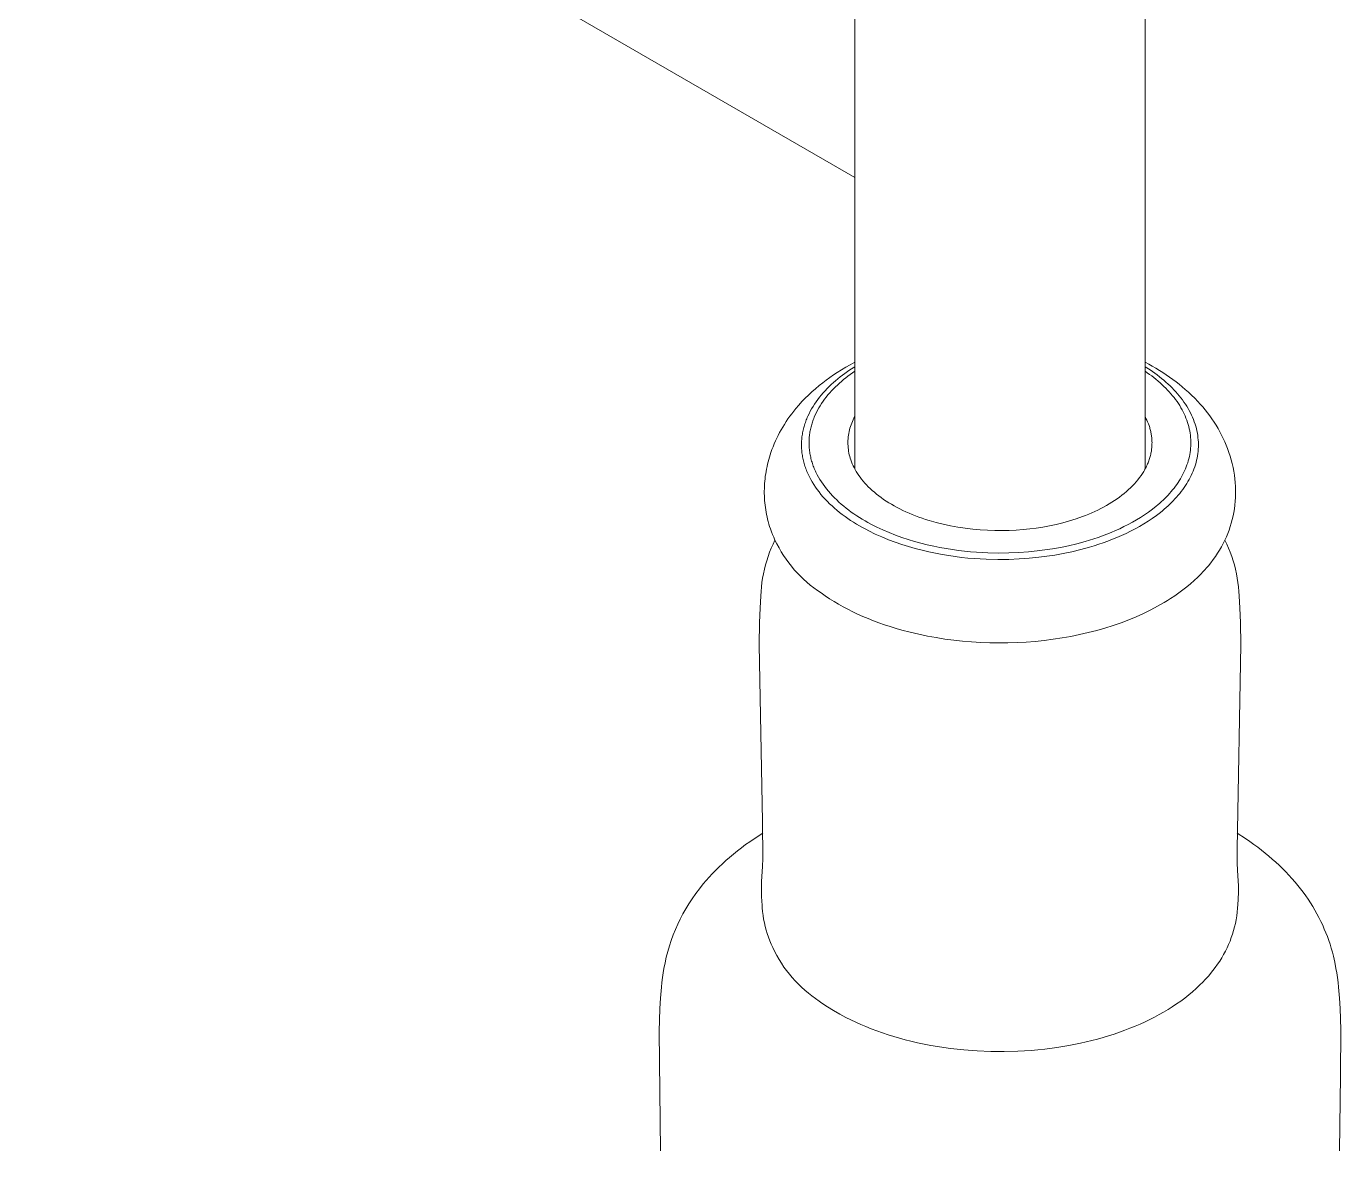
# Model space of a CAD drawing. Header units: inches. Extents: x -12 to 136, y -5 to 104.
# Drawn here: x 127.52 to 136.13, y 48.28 to 55.64 of the extents above; entities that cross this region are included whole.
import ezdxf

# ---------------------------------------------------------------- set-up
doc = ezdxf.new("R2010")
doc.units = ezdxf.units.IN
doc.layers.add('ZANO_R', color=7, linetype='Continuous', lineweight=0)

msp = doc.modelspace()

# ---------------------------------------------------------------- linework, layer by layer
at = {"layer": 'ZANO_R'}
for p, q in [((132.94704, 52.74198), (132.94704, 72.29841)), ((121.70017, 61.14551), (132.94704, 54.65213)), ((134.84862, 60.29995), (134.84862, 52.74198)), ((132.85936, 53.39195), (132.88804, 53.40904)), ((132.88804, 53.40904), (132.91727, 53.42558)), ((132.94704, 53.41209), (132.91421, 53.39098)), ((132.91727, 53.42558), (132.94704, 53.44156)), ((134.84862, 53.44155), (134.87245, 53.42883)), ((134.88105, 53.39125), (134.84862, 53.41209)), ((134.87245, 53.42883), (134.89606, 53.41569)), ((134.89606, 53.41569), (134.91942, 53.40212)), ((134.91942, 53.40212), (134.94253, 53.38812)), ((132.73696, 53.30762), (132.75981, 53.32494)), ((132.75981, 53.32494), (132.78315, 53.34183)), ((132.78315, 53.34183), (132.80698, 53.35829)), ((132.82123, 53.32096), (132.80672, 53.30832)), ((132.80698, 53.35829), (132.83126, 53.3743)), ((132.83605, 53.33333), (132.82123, 53.32096)), ((132.83126, 53.3743), (132.85936, 53.39195)), ((132.85117, 53.34542), (132.83605, 53.33333)), ((132.84589, 53.3045), (132.85954, 53.31649)), ((132.86656, 53.35723), (132.85117, 53.34542)), ((132.85954, 53.31649), (132.87349, 53.32822)), ((132.88221, 53.36876), (132.86656, 53.35723)), ((132.87349, 53.32822), (132.88771, 53.3397)), ((132.89809, 53.38001), (132.88221, 53.36876)), ((132.88771, 53.3397), (132.90219, 53.35092)), ((132.91421, 53.39098), (132.89809, 53.38001)), ((132.90219, 53.35092), (132.91692, 53.36188)), ((132.91692, 53.36188), (132.93187, 53.37258)), ((132.93187, 53.37258), (132.94704, 53.38302)), ((134.86348, 53.37279), (134.84862, 53.38302)), ((134.87808, 53.36235), (134.86348, 53.37279)), ((134.89241, 53.35172), (134.87808, 53.36235)), ((134.89688, 53.38049), (134.88105, 53.39125)), ((134.90645, 53.34088), (134.89241, 53.35172)), ((134.91242, 53.3695), (134.89688, 53.38049)), ((134.92019, 53.32984), (134.90645, 53.34088)), ((134.92767, 53.3583), (134.91242, 53.3695)), ((134.93362, 53.31862), (134.92019, 53.32984)), ((134.94261, 53.34688), (134.92767, 53.3583)), ((134.94674, 53.3072), (134.93362, 53.31862)), ((134.94253, 53.38812), (134.96496, 53.37395)), ((134.95724, 53.33525), (134.94261, 53.34688)), ((134.97153, 53.32341), (134.95724, 53.33525)), ((134.96496, 53.37395), (134.98712, 53.35935)), ((134.98549, 53.31137), (134.97153, 53.32341)), ((134.99909, 53.29913), (134.98549, 53.31137)), ((134.98712, 53.35935), (135.00899, 53.34433)), ((135.00899, 53.34433), (135.03055, 53.32886)), ((135.03055, 53.32886), (135.05143, 53.31323)), ((135.05143, 53.31323), (135.07199, 53.29717)), ((132.62151, 53.20546), (132.64331, 53.22694)), ((132.64331, 53.22694), (132.66578, 53.2479)), ((132.66578, 53.2479), (132.68889, 53.26833)), ((132.68889, 53.26833), (132.71262, 53.28824)), ((132.71262, 53.28824), (132.73696, 53.30762)), ((132.72728, 53.22683), (132.71548, 53.21235)), ((132.73952, 53.24107), (132.72728, 53.22683)), ((132.75219, 53.25504), (132.73952, 53.24107)), ((132.76526, 53.26876), (132.75219, 53.25504)), ((132.75994, 53.21365), (132.77107, 53.22734)), ((132.77872, 53.28221), (132.76526, 53.26876)), ((132.77107, 53.22734), (132.78261, 53.24081)), ((132.79255, 53.2954), (132.77872, 53.28221)), ((132.78261, 53.24081), (132.79455, 53.25403)), ((132.80672, 53.30832), (132.79255, 53.2954)), ((132.79455, 53.25403), (132.80686, 53.26702)), ((132.80686, 53.26702), (132.81953, 53.27976)), ((132.81953, 53.27976), (132.83255, 53.29225)), ((132.83255, 53.29225), (132.84589, 53.3045)), ((134.95952, 53.29561), (134.94674, 53.3072)), ((134.97195, 53.28383), (134.95952, 53.29561)), ((134.98404, 53.27188), (134.97195, 53.28383)), ((134.99576, 53.25975), (134.98404, 53.27188)), ((135.00711, 53.24747), (134.99576, 53.25975)), ((135.01232, 53.28669), (134.99909, 53.29913)), ((135.01808, 53.23502), (135.00711, 53.24747)), ((135.02517, 53.27406), (135.01232, 53.28669)), ((135.02865, 53.22243), (135.01808, 53.23502)), ((135.03763, 53.26125), (135.02517, 53.27406)), ((135.04969, 53.24827), (135.03763, 53.26125)), ((135.06134, 53.23511), (135.04969, 53.24827)), ((135.07257, 53.22178), (135.06134, 53.23511)), ((135.07199, 53.29717), (135.0922, 53.28068)), ((135.0922, 53.28068), (135.11205, 53.26376)), ((135.11205, 53.26376), (135.13311, 53.24496)), ((135.13311, 53.24496), (135.15369, 53.22565)), ((135.15369, 53.22565), (135.17379, 53.20584)), ((132.54688, 53.12141), (132.56026, 53.13788)), ((132.56026, 53.13788), (132.57996, 53.16093)), ((132.57996, 53.16093), (132.60038, 53.18346)), ((132.60038, 53.18346), (132.62151, 53.20546)), ((132.67307, 53.15205), (132.66375, 53.13641)), ((132.68291, 53.16747), (132.67307, 53.15205)), ((132.69328, 53.18266), (132.68291, 53.16747)), ((132.70414, 53.19763), (132.69328, 53.18266)), ((132.70275, 53.12695), (132.71106, 53.14191)), ((132.71548, 53.21235), (132.70414, 53.19763)), ((132.71106, 53.14191), (132.71988, 53.15667)), ((132.71988, 53.15667), (132.7292, 53.17123)), ((132.7292, 53.17123), (132.73899, 53.18559)), ((132.73899, 53.18559), (132.74925, 53.19973)), ((132.74925, 53.19973), (132.75994, 53.21365)), ((135.03882, 53.20968), (135.02865, 53.22243)), ((135.04859, 53.1968), (135.03882, 53.20968)), ((135.05793, 53.18378), (135.04859, 53.1968)), ((135.06685, 53.17064), (135.05793, 53.18378)), ((135.07534, 53.15738), (135.06685, 53.17064)), ((135.08336, 53.2083), (135.07257, 53.22178)), ((135.08338, 53.144), (135.07534, 53.15738)), ((135.09372, 53.19467), (135.08336, 53.2083)), ((135.09098, 53.13052), (135.08338, 53.144)), ((135.10362, 53.18089), (135.09372, 53.19467)), ((135.11307, 53.16698), (135.10362, 53.18089)), ((135.12205, 53.15293), (135.11307, 53.16698)), ((135.13055, 53.13877), (135.12205, 53.15293)), ((135.13857, 53.12449), (135.13055, 53.13877)), ((135.17379, 53.20584), (135.19336, 53.18551)), ((135.19336, 53.18551), (135.21008, 53.16726)), ((135.21008, 53.16726), (135.22636, 53.14863)), ((135.22636, 53.14863), (135.2422, 53.1296)), ((132.48549, 53.03486), (132.49699, 53.05271)), ((132.49699, 53.05271), (132.50889, 53.07029)), ((132.50889, 53.07029), (132.52118, 53.0876)), ((132.52118, 53.0876), (132.53385, 53.10464)), ((132.53385, 53.10464), (132.54688, 53.12141)), ((132.62573, 53.05532), (132.62276, 53.04698)), ((132.62886, 53.06363), (132.62573, 53.05532)), ((132.63214, 53.0719), (132.62886, 53.06363)), ((132.63558, 53.08012), (132.63214, 53.0719)), ((132.63917, 53.08831), (132.63558, 53.08012)), ((132.64678, 53.10453), (132.63917, 53.08831)), ((132.65498, 53.12057), (132.64678, 53.10453)), ((132.66375, 53.13641), (132.65498, 53.12057)), ((132.66933, 53.04959), (132.67204, 53.0575)), ((132.67204, 53.0575), (132.67489, 53.06537)), ((132.67489, 53.06537), (132.67788, 53.07321)), ((132.67788, 53.07321), (132.68102, 53.08101)), ((132.68102, 53.08101), (132.68771, 53.0965)), ((132.68771, 53.0965), (132.69496, 53.11181)), ((132.69496, 53.11181), (132.70275, 53.12695)), ((132.92654, 53.04325), (132.93112, 53.0541)), ((132.93112, 53.0541), (132.93606, 53.06478)), ((132.93606, 53.06478), (132.94137, 53.07529)), ((132.94137, 53.07529), (132.94704, 53.08561)), ((134.84862, 53.08561), (134.85464, 53.07411)), ((134.85464, 53.07411), (134.86029, 53.06241)), ((134.86029, 53.06241), (134.86554, 53.05053)), ((134.86554, 53.05053), (134.8704, 53.03849)), ((135.09813, 53.11694), (135.09098, 53.13052)), ((135.10482, 53.10327), (135.09813, 53.11694)), ((135.11104, 53.08951), (135.10482, 53.10327)), ((135.1168, 53.07569), (135.11104, 53.08951)), ((135.12209, 53.06179), (135.1168, 53.07569)), ((135.1269, 53.04784), (135.12209, 53.06179)), ((135.1461, 53.1101), (135.13857, 53.12449)), ((135.15314, 53.09562), (135.1461, 53.1101)), ((135.15968, 53.08105), (135.15314, 53.09562)), ((135.16571, 53.0664), (135.15968, 53.08105)), ((135.17124, 53.05168), (135.16571, 53.0664)), ((135.17625, 53.0369), (135.17124, 53.05168)), ((135.2422, 53.1296), (135.25755, 53.1102)), ((135.25755, 53.1102), (135.27242, 53.09042)), ((135.27242, 53.09042), (135.28678, 53.07026)), ((135.28678, 53.07026), (135.30062, 53.04975)), ((132.44457, 52.96268), (132.45395, 52.98065)), ((132.45395, 52.98065), (132.46373, 52.99841)), ((132.46373, 52.99841), (132.4744, 53.01676)), ((132.4744, 53.01676), (132.48549, 53.03486)), ((132.60332, 52.97032), (132.602, 52.96166)), ((132.60482, 52.97895), (132.60332, 52.97032)), ((132.60648, 52.98756), (132.60482, 52.97895)), ((132.60831, 52.99614), (132.60648, 52.98756)), ((132.61031, 53.0047), (132.60831, 52.99614)), ((132.61248, 53.01322), (132.61031, 53.0047)), ((132.6148, 53.02171), (132.61248, 53.01322)), ((132.6173, 53.03017), (132.6148, 53.02171)), ((132.61995, 53.03859), (132.6173, 53.03017)), ((132.62276, 53.04698), (132.61995, 53.03859)), ((132.64965, 52.9606), (132.65066, 52.96881)), ((132.65066, 52.96881), (132.65182, 52.977)), ((132.65182, 52.977), (132.65315, 52.98517)), ((132.65315, 52.98517), (132.65463, 52.99332)), ((132.65463, 52.99332), (132.65627, 53.00144)), ((132.65627, 53.00144), (132.65806, 53.00954)), ((132.65806, 53.00954), (132.66001, 53.01761)), ((132.66001, 53.01761), (132.66212, 53.02565)), ((132.66212, 53.02565), (132.66437, 53.03366)), ((132.66437, 53.03366), (132.66678, 53.04164)), ((132.66678, 53.04164), (132.66933, 53.04959)), ((132.90518, 52.96384), (132.90706, 52.97546)), ((132.90706, 52.97546), (132.90933, 52.98702)), ((132.90933, 52.98702), (132.912, 52.99848)), ((132.912, 52.99848), (132.91506, 53.00986)), ((132.91506, 53.00986), (132.91851, 53.02111)), ((132.91851, 53.02111), (132.92233, 53.03225)), ((132.92233, 53.03225), (132.92654, 53.04325)), ((134.8704, 53.03849), (134.87487, 53.02629)), ((134.87487, 53.02629), (134.87697, 53.02004)), ((134.87697, 53.02004), (134.87895, 53.01374)), ((134.87895, 53.01374), (134.88082, 53.00741)), ((134.88082, 53.00741), (134.88258, 53.00103)), ((134.88258, 53.00103), (134.88422, 52.99462)), ((134.88422, 52.99462), (134.88574, 52.98816)), ((134.88574, 52.98816), (134.88715, 52.98167)), ((134.88715, 52.98167), (134.88842, 52.97515)), ((134.88842, 52.97515), (134.88958, 52.96859)), ((134.88958, 52.96859), (134.8906, 52.96199)), ((135.13123, 53.03384), (135.1269, 53.04784)), ((135.13509, 53.01979), (135.13123, 53.03384)), ((135.13846, 53.00571), (135.13509, 53.01979)), ((135.14135, 52.9916), (135.13846, 53.00571)), ((135.14376, 52.97748), (135.14135, 52.9916)), ((135.14569, 52.96334), (135.14376, 52.97748)), ((135.18075, 53.02207), (135.17625, 53.0369)), ((135.18473, 53.00719), (135.18075, 53.02207)), ((135.18819, 52.99228), (135.18473, 53.00719)), ((135.19113, 52.97734), (135.18819, 52.99228)), ((135.19355, 52.96238), (135.19113, 52.97734)), ((135.30062, 53.04975), (135.3139, 53.02888)), ((135.3139, 53.02888), (135.32657, 53.00775)), ((135.32657, 53.00775), (135.33866, 52.98628)), ((135.33866, 52.98628), (135.35016, 52.9645)), ((135.35016, 52.9645), (135.36105, 52.9424)), ((132.40397, 52.86956), (132.41109, 52.88828)), ((132.41109, 52.88828), (132.41885, 52.90729)), ((132.41885, 52.90729), (132.42706, 52.92611)), ((132.42706, 52.92611), (132.4356, 52.94449)), ((132.4356, 52.94449), (132.44457, 52.96268)), ((132.59771, 52.90929), (132.59762, 52.90051)), ((132.59762, 52.90051), (132.5977, 52.89172)), ((132.5977, 52.89172), (132.59795, 52.88293)), ((132.59799, 52.91806), (132.59771, 52.90929)), ((132.59795, 52.88293), (132.59839, 52.87412)), ((132.59844, 52.92682), (132.59799, 52.91806)), ((132.59907, 52.93555), (132.59844, 52.92682)), ((132.59987, 52.94428), (132.59907, 52.93555)), ((132.60085, 52.95298), (132.59987, 52.94428)), ((132.602, 52.96166), (132.60085, 52.95298)), ((132.64703, 52.91099), (132.64706, 52.91929)), ((132.64717, 52.90269), (132.64703, 52.91099)), ((132.64706, 52.91929), (132.64725, 52.92758)), ((132.64747, 52.89437), (132.64717, 52.90269)), ((132.64725, 52.92758), (132.64761, 52.93586)), ((132.64794, 52.88605), (132.64747, 52.89437)), ((132.64761, 52.93586), (132.64812, 52.94412)), ((132.64858, 52.87773), (132.64794, 52.88605)), ((132.64812, 52.94412), (132.64881, 52.95237)), ((132.64881, 52.95237), (132.64965, 52.9606)), ((132.90165, 52.91691), (132.90193, 52.92868)), ((132.90177, 52.90513), (132.90165, 52.91691)), ((132.9023, 52.89337), (132.90177, 52.90513)), ((132.90193, 52.92868), (132.90261, 52.94043)), ((132.90322, 52.88163), (132.9023, 52.89337)), ((132.90261, 52.94043), (132.9037, 52.95216)), ((132.90455, 52.86993), (132.90322, 52.88163)), ((132.9037, 52.95216), (132.90518, 52.96384)), ((134.8906, 52.96199), (134.8915, 52.95536)), ((134.8915, 52.95536), (134.89227, 52.9487)), ((134.89245, 52.88061), (134.89168, 52.87368)), ((134.89227, 52.9487), (134.89291, 52.94201)), ((134.89307, 52.88752), (134.89245, 52.88061)), ((134.89291, 52.94201), (134.89341, 52.93529)), ((134.89354, 52.89441), (134.89307, 52.88752)), ((134.89341, 52.93529), (134.89378, 52.92854)), ((134.89387, 52.90129), (134.89354, 52.89441)), ((134.89378, 52.92854), (134.89401, 52.92177)), ((134.89406, 52.90814), (134.89387, 52.90129)), ((134.89401, 52.92177), (134.8941, 52.91496)), ((134.8941, 52.91496), (134.89406, 52.90814)), ((135.14713, 52.94921), (135.14569, 52.96334)), ((135.14576, 52.86482), (135.14717, 52.8788)), ((135.14809, 52.93508), (135.14713, 52.94921)), ((135.14717, 52.8788), (135.14811, 52.89282)), ((135.14857, 52.92097), (135.14809, 52.93508)), ((135.14811, 52.89282), (135.14858, 52.90688)), ((135.14858, 52.90688), (135.14857, 52.92097)), ((135.19545, 52.94741), (135.19355, 52.96238)), ((135.19683, 52.93245), (135.19545, 52.94741)), ((135.19769, 52.9175), (135.19683, 52.93245)), ((135.19718, 52.87278), (135.19786, 52.88766)), ((135.19803, 52.90256), (135.19769, 52.9175)), ((135.19786, 52.88766), (135.19803, 52.90256)), ((135.36105, 52.9424), (135.371, 52.92073)), ((135.371, 52.92073), (135.38034, 52.89879)), ((135.38034, 52.89879), (135.38907, 52.8766)), ((132.37893, 52.78907), (132.38307, 52.8046)), ((132.38307, 52.8046), (132.38751, 52.82005)), ((132.38751, 52.82005), (132.39225, 52.83542)), ((132.39225, 52.83542), (132.39729, 52.85069)), ((132.39729, 52.85069), (132.40397, 52.86956)), ((132.59839, 52.87412), (132.59901, 52.86531)), ((132.59901, 52.86531), (132.59981, 52.8565)), ((132.59981, 52.8565), (132.60078, 52.84768)), ((132.60078, 52.84768), (132.60194, 52.83887)), ((132.60194, 52.83887), (132.60328, 52.83006)), ((132.60328, 52.83006), (132.6048, 52.82125)), ((132.6048, 52.82125), (132.6065, 52.81245)), ((132.6065, 52.81245), (132.60838, 52.80366)), ((132.60838, 52.80366), (132.61044, 52.79488)), ((132.61044, 52.79488), (132.61268, 52.78611)), ((132.64939, 52.8694), (132.64858, 52.87773)), ((132.65036, 52.86107), (132.64939, 52.8694)), ((132.6515, 52.85275), (132.65036, 52.86107)), ((132.65281, 52.84442), (132.6515, 52.85275)), ((132.65428, 52.8361), (132.65281, 52.84442)), ((132.65592, 52.82779), (132.65428, 52.8361)), ((132.65773, 52.81949), (132.65592, 52.82779)), ((132.65971, 52.81119), (132.65773, 52.81949)), ((132.66186, 52.80291), (132.65971, 52.81119)), ((132.66417, 52.79463), (132.66186, 52.80291)), ((132.66664, 52.78638), (132.66417, 52.79463)), ((132.90627, 52.85829), (132.90455, 52.86993)), ((132.9084, 52.8467), (132.90627, 52.85829)), ((132.91091, 52.8352), (132.9084, 52.8467)), ((132.91382, 52.82379), (132.91091, 52.8352)), ((132.91711, 52.81249), (132.91382, 52.82379)), ((132.92079, 52.8013), (132.91711, 52.81249)), ((132.92301, 52.79506), (132.92079, 52.8013)), ((132.92535, 52.78881), (132.92301, 52.79506)), ((134.87325, 52.7967), (134.87064, 52.78968)), ((134.8757, 52.80373), (134.87325, 52.7967)), ((134.87799, 52.81075), (134.8757, 52.80373)), ((134.88013, 52.81777), (134.87799, 52.81075)), ((134.88211, 52.82479), (134.88013, 52.81777)), ((134.88393, 52.83181), (134.88211, 52.82479)), ((134.88561, 52.83881), (134.88393, 52.83181)), ((134.88712, 52.84581), (134.88561, 52.83881)), ((134.88849, 52.8528), (134.88712, 52.84581)), ((134.8897, 52.85977), (134.88849, 52.8528)), ((134.89077, 52.86673), (134.8897, 52.85977)), ((134.89168, 52.87368), (134.89077, 52.86673)), ((135.12775, 52.78238), (135.13186, 52.79592)), ((135.13186, 52.79592), (135.13553, 52.80955)), ((135.13553, 52.80955), (135.13877, 52.82326)), ((135.13877, 52.82326), (135.14155, 52.83705)), ((135.14155, 52.83705), (135.14388, 52.85091)), ((135.14388, 52.85091), (135.14576, 52.86482)), ((135.18263, 52.7848), (135.18627, 52.79928)), ((135.18627, 52.79928), (135.18944, 52.81384)), ((135.18944, 52.81384), (135.19212, 52.82848)), ((135.19212, 52.82848), (135.19431, 52.84319)), ((135.19431, 52.84319), (135.196, 52.85796)), ((135.196, 52.85796), (135.19718, 52.87278)), ((135.38907, 52.8766), (135.39837, 52.85069)), ((135.39837, 52.85069), (135.40621, 52.82646)), ((135.40621, 52.82646), (135.4133, 52.80201)), ((135.4133, 52.80201), (135.41964, 52.77735)), ((132.36059, 52.69436), (132.36286, 52.71031)), ((132.36286, 52.71031), (132.36545, 52.7262)), ((132.36545, 52.7262), (132.36835, 52.74202)), ((132.36835, 52.74202), (132.37156, 52.75777)), ((132.37156, 52.75777), (132.37509, 52.77345)), ((132.37509, 52.77345), (132.37893, 52.78907)), ((132.61268, 52.78611), (132.6151, 52.77735)), ((132.6151, 52.77735), (132.6177, 52.76861)), ((132.6177, 52.76861), (132.62048, 52.75988)), ((132.62048, 52.75988), (132.62344, 52.75118)), ((132.62344, 52.75118), (132.62658, 52.74249)), ((132.62658, 52.74249), (132.62989, 52.73383)), ((132.62989, 52.73383), (132.63338, 52.7252)), ((132.63338, 52.7252), (132.63704, 52.71659)), ((132.63704, 52.71659), (132.64088, 52.708)), ((132.64088, 52.708), (132.6449, 52.69945)), ((132.66929, 52.77814), (132.66664, 52.78638)), ((132.6721, 52.76991), (132.66929, 52.77814)), ((132.67507, 52.76171), (132.6721, 52.76991)), ((132.67821, 52.75353), (132.67507, 52.76171)), ((132.68152, 52.74537), (132.67821, 52.75353)), ((132.68498, 52.73723), (132.68152, 52.74537)), ((132.68861, 52.72913), (132.68498, 52.73723)), ((132.6924, 52.72104), (132.68861, 52.72913)), ((132.70046, 52.70497), (132.6924, 52.72104)), ((132.92783, 52.78254), (132.92535, 52.78881)), ((132.93045, 52.77626), (132.92783, 52.78254)), ((132.93608, 52.76368), (132.93045, 52.77626)), ((132.94225, 52.75107), (132.93608, 52.76368)), ((132.94898, 52.73844), (132.94225, 52.75107)), ((132.95627, 52.7258), (132.94898, 52.73844)), ((132.96412, 52.71316), (132.95627, 52.7258)), ((132.97256, 52.70053), (132.96412, 52.71316)), ((134.82691, 52.70612), (134.82223, 52.69927)), ((134.83143, 52.71299), (134.82691, 52.70612)), ((134.83579, 52.71989), (134.83143, 52.71299)), ((134.83999, 52.7268), (134.83579, 52.71989)), ((134.84404, 52.73374), (134.83999, 52.7268)), ((134.84792, 52.74069), (134.84404, 52.73374)), ((134.85164, 52.74766), (134.84792, 52.74069)), ((134.85521, 52.75464), (134.85164, 52.74766)), ((134.85861, 52.76163), (134.85521, 52.75464)), ((134.86186, 52.76863), (134.85861, 52.76163)), ((134.86494, 52.77564), (134.86186, 52.76863)), ((134.86787, 52.78266), (134.86494, 52.77564)), ((134.87064, 52.78968), (134.86787, 52.78266)), ((135.09437, 52.7034), (135.10093, 52.71626)), ((135.10093, 52.71626), (135.10711, 52.72926)), ((135.10711, 52.72926), (135.11288, 52.74237)), ((135.11288, 52.74237), (135.11825, 52.7556)), ((135.11825, 52.7556), (135.12321, 52.76894)), ((135.12321, 52.76894), (135.12775, 52.78238)), ((135.1511, 52.70016), (135.15746, 52.71397)), ((135.15746, 52.71397), (135.16339, 52.7279)), ((135.16339, 52.7279), (135.16888, 52.74196)), ((135.16888, 52.74196), (135.17392, 52.75614)), ((135.17392, 52.75614), (135.17851, 52.77042)), ((135.17851, 52.77042), (135.18263, 52.7848)), ((135.41964, 52.77735), (135.4252, 52.75251)), ((135.4252, 52.75251), (135.42994, 52.72776)), ((135.42994, 52.72776), (135.4339, 52.70287)), ((132.35415, 52.61412), (132.35478, 52.63021)), ((132.35478, 52.63021), (132.35574, 52.64629)), ((132.35574, 52.64629), (132.35703, 52.66234)), ((132.35703, 52.66234), (132.35865, 52.67837)), ((132.35865, 52.67837), (132.36059, 52.69436)), ((132.6449, 52.69945), (132.64908, 52.69093)), ((132.64908, 52.69093), (132.65344, 52.68244)), ((132.65344, 52.68244), (132.65797, 52.67399)), ((132.65797, 52.67399), (132.66754, 52.6572)), ((132.66754, 52.6572), (132.67776, 52.64056)), ((132.67776, 52.64056), (132.68865, 52.6241)), ((132.68865, 52.6241), (132.70017, 52.60783)), ((132.70915, 52.68903), (132.70046, 52.70497)), ((132.71846, 52.67323), (132.70915, 52.68903)), ((132.72839, 52.65758), (132.71846, 52.67323)), ((132.73892, 52.6421), (132.72839, 52.65758)), ((132.75004, 52.6268), (132.73892, 52.6421)), ((132.76173, 52.61169), (132.75004, 52.6268)), ((132.98157, 52.68794), (132.97256, 52.70053)), ((132.99116, 52.67538), (132.98157, 52.68794)), ((133.00135, 52.66287), (132.99116, 52.67538)), ((133.01212, 52.65043), (133.00135, 52.66287)), ((133.02348, 52.63806), (133.01212, 52.65043)), ((133.03543, 52.62579), (133.02348, 52.63806)), ((133.04798, 52.61361), (133.03543, 52.62579)), ((134.76687, 52.63253), (134.75399, 52.61965)), ((134.77917, 52.64558), (134.76687, 52.63253)), ((134.79086, 52.6588), (134.77917, 52.64558)), ((134.80194, 52.67216), (134.79086, 52.6588)), ((134.8124, 52.68566), (134.80194, 52.67216)), ((134.82223, 52.69927), (134.8124, 52.68566)), ((135.03834, 52.61729), (135.04736, 52.62913)), ((135.04736, 52.62913), (135.05606, 52.64114)), ((135.05606, 52.64114), (135.06442, 52.6533)), ((135.06442, 52.6533), (135.07245, 52.66561)), ((135.07245, 52.66561), (135.08012, 52.67806)), ((135.08012, 52.67806), (135.08743, 52.69066)), ((135.08743, 52.69066), (135.09437, 52.7034)), ((135.09528, 52.60756), (135.10439, 52.62031)), ((135.10439, 52.62031), (135.11314, 52.63323)), ((135.11314, 52.63323), (135.12152, 52.64632)), ((135.12152, 52.64632), (135.12951, 52.65956)), ((135.12951, 52.65956), (135.13711, 52.67295)), ((135.13711, 52.67295), (135.14431, 52.68648)), ((135.14431, 52.68648), (135.1511, 52.70016)), ((135.4339, 52.70287), (135.43707, 52.67787)), ((135.43707, 52.67787), (135.43944, 52.65278)), ((135.43944, 52.65278), (135.44097, 52.6284)), ((135.44097, 52.6284), (135.44173, 52.60397)), ((132.35385, 52.59801), (132.35415, 52.61412)), ((132.35389, 52.58245), (132.35385, 52.59801)), ((132.35425, 52.56689), (132.35389, 52.58245)), ((132.35492, 52.55134), (132.35425, 52.56689)), ((132.35591, 52.53581), (132.35492, 52.55134)), ((132.35721, 52.5203), (132.35591, 52.53581)), ((132.70017, 52.60783), (132.71232, 52.59176)), ((132.71232, 52.59176), (132.72509, 52.57589)), ((132.72509, 52.57589), (132.73845, 52.56025)), ((132.73845, 52.56025), (132.75239, 52.54484)), ((132.75239, 52.54484), (132.76689, 52.52967)), ((132.77399, 52.59677), (132.76173, 52.61169)), ((132.7868, 52.58206), (132.77399, 52.59677)), ((132.80014, 52.56758), (132.7868, 52.58206)), ((132.814, 52.55332), (132.80014, 52.56758)), ((132.82836, 52.53929), (132.814, 52.55332)), ((132.8432, 52.52552), (132.82836, 52.53929)), ((133.06111, 52.60156), (133.04798, 52.61361)), ((133.07483, 52.58963), (133.06111, 52.60156)), ((133.08912, 52.57785), (133.07483, 52.58963)), ((133.10399, 52.56623), (133.08912, 52.57785)), ((133.11943, 52.55478), (133.10399, 52.56623)), ((133.13543, 52.54352), (133.11943, 52.55478)), ((133.15198, 52.53245), (133.13543, 52.54352)), ((134.64827, 52.53546), (134.63114, 52.52443)), ((134.66492, 52.54676), (134.64827, 52.53546)), ((134.68109, 52.55833), (134.66492, 52.54676)), ((134.69675, 52.57014), (134.68109, 52.55833)), ((134.71188, 52.58219), (134.69675, 52.57014)), ((134.72648, 52.59447), (134.71188, 52.58219)), ((134.74052, 52.60696), (134.72648, 52.59447)), ((134.75399, 52.61965), (134.74052, 52.60696)), ((134.95584, 52.52859), (134.96706, 52.53907)), ((134.96706, 52.53907), (134.97804, 52.54972)), ((134.97804, 52.54972), (134.98878, 52.56055)), ((134.98878, 52.56055), (134.99925, 52.57155)), ((134.99925, 52.57155), (135.00945, 52.58273)), ((135.00945, 52.58273), (135.01938, 52.59408)), ((135.01938, 52.59408), (135.02901, 52.6056)), ((135.02235, 52.52322), (135.03367, 52.53471)), ((135.02901, 52.6056), (135.03834, 52.61729)), ((135.03367, 52.53471), (135.04471, 52.54639)), ((135.04471, 52.54639), (135.05546, 52.55827)), ((135.05546, 52.55827), (135.0659, 52.57032)), ((135.0659, 52.57032), (135.07603, 52.58256)), ((135.07603, 52.58256), (135.08582, 52.59497)), ((135.08582, 52.59497), (135.09528, 52.60756)), ((135.44093, 52.55512), (135.43936, 52.53074)), ((135.44172, 52.57954), (135.44093, 52.55512)), ((135.44173, 52.60397), (135.44172, 52.57954)), ((132.35885, 52.50482), (132.35721, 52.5203)), ((132.3608, 52.48938), (132.35885, 52.50482)), ((132.36307, 52.47398), (132.3608, 52.48938)), ((132.36563, 52.45886), (132.36307, 52.47398)), ((132.36851, 52.44379), (132.36563, 52.45886)), ((132.76689, 52.52967), (132.78194, 52.51476)), ((132.78194, 52.51476), (132.79752, 52.5001)), ((132.79752, 52.5001), (132.8136, 52.48572)), ((132.8136, 52.48572), (132.83017, 52.47161)), ((132.83017, 52.47161), (132.84722, 52.45779)), ((132.85851, 52.51199), (132.8432, 52.52552)), ((132.84722, 52.45779), (132.86471, 52.44427)), ((132.87427, 52.49872), (132.85851, 52.51199)), ((132.89046, 52.48572), (132.87427, 52.49872)), ((132.90707, 52.473), (132.89046, 52.48572)), ((132.92406, 52.46055), (132.90707, 52.473)), ((132.94143, 52.44838), (132.92406, 52.46055)), ((132.95916, 52.43651), (132.94143, 52.44838)), ((133.16906, 52.52159), (133.15198, 52.53245)), ((133.18667, 52.51096), (133.16906, 52.52159)), ((133.2048, 52.50056), (133.18667, 52.51096)), ((133.22342, 52.49042), (133.2048, 52.50056)), ((133.24253, 52.48053), (133.22342, 52.49042)), ((133.26211, 52.47091), (133.24253, 52.48053)), ((133.28214, 52.46158), (133.26211, 52.47091)), ((133.3026, 52.45254), (133.28214, 52.46158)), ((133.32347, 52.4438), (133.3026, 52.45254)), ((134.49982, 52.45547), (134.47969, 52.44689)), ((134.51966, 52.46439), (134.49982, 52.45547)), ((134.53917, 52.47362), (134.51966, 52.46439)), ((134.55834, 52.48318), (134.53917, 52.47362)), ((134.57714, 52.49304), (134.55834, 52.48318)), ((134.59556, 52.50321), (134.57714, 52.49304)), ((134.61357, 52.51367), (134.59556, 52.50321)), ((134.63114, 52.52443), (134.61357, 52.51367)), ((134.84576, 52.44265), (134.87145, 52.46044)), ((134.87145, 52.46044), (134.8965, 52.47899)), ((134.8965, 52.47899), (134.92084, 52.49827)), ((134.92084, 52.49827), (134.93271, 52.5082)), ((134.92298, 52.43831), (134.94913, 52.45834)), ((134.93271, 52.5082), (134.94438, 52.5183)), ((134.94438, 52.5183), (134.95584, 52.52859)), ((134.94913, 52.45834), (134.96191, 52.46866)), ((134.96191, 52.46866), (134.97447, 52.47918)), ((134.97447, 52.47918), (134.9868, 52.48989)), ((134.9868, 52.48989), (134.9989, 52.5008)), ((134.9989, 52.5008), (135.01076, 52.51191)), ((135.01076, 52.51191), (135.02235, 52.52322)), ((135.42989, 52.45809), (135.42522, 52.43453)), ((135.43384, 52.4822), (135.42989, 52.45809)), ((135.437, 52.50642), (135.43384, 52.4822)), ((135.43936, 52.53074), (135.437, 52.50642)), ((132.3717, 52.42879), (132.36851, 52.44379)), ((132.3752, 52.41386), (132.3717, 52.42879)), ((132.37935, 52.39777), (132.3752, 52.41386)), ((132.38387, 52.38177), (132.37935, 52.39777)), ((132.38876, 52.36589), (132.38387, 52.38177)), ((132.394, 52.35012), (132.38876, 52.36589)), ((132.86471, 52.44427), (132.88262, 52.43104)), ((132.88262, 52.43104), (132.90095, 52.41811)), ((132.90095, 52.41811), (132.91966, 52.4055)), ((132.91966, 52.4055), (132.93873, 52.3932)), ((132.93873, 52.3932), (132.95815, 52.38122)), ((132.95815, 52.38122), (132.97789, 52.36956)), ((132.97722, 52.42492), (132.95916, 52.43651)), ((132.9956, 52.41363), (132.97722, 52.42492)), ((132.97789, 52.36956), (132.99793, 52.35822)), ((133.01427, 52.40264), (132.9956, 52.41363)), ((133.03322, 52.39195), (133.01427, 52.40264)), ((133.05243, 52.38156), (133.03322, 52.39195)), ((133.09155, 52.3617), (133.05243, 52.38156)), ((133.13148, 52.34306), (133.09155, 52.3617)), ((133.34473, 52.43537), (133.32347, 52.4438)), ((133.36637, 52.42727), (133.34473, 52.43537)), ((133.38835, 52.41949), (133.36637, 52.42727)), ((133.41066, 52.41205), (133.38835, 52.41949)), ((133.43327, 52.40495), (133.41066, 52.41205)), ((133.47931, 52.39181), (133.43327, 52.40495)), ((133.52627, 52.38009), (133.47931, 52.39181)), ((133.57395, 52.36984), (133.52627, 52.38009)), ((133.62216, 52.36105), (133.57395, 52.36984)), ((134.17968, 52.36209), (134.13604, 52.35528)), ((134.22345, 52.37018), (134.17968, 52.36209)), ((134.26721, 52.37959), (134.22345, 52.37018)), ((134.31078, 52.39033), (134.26721, 52.37959)), ((134.35399, 52.40243), (134.31078, 52.39033)), ((134.39668, 52.41589), (134.35399, 52.40243)), ((134.43864, 52.43072), (134.39668, 52.41589)), ((134.45929, 52.43863), (134.43864, 52.43072)), ((134.47969, 52.44689), (134.45929, 52.43863)), ((134.68242, 52.35138), (134.71041, 52.36479)), ((134.71041, 52.36479), (134.73817, 52.3789)), ((134.73817, 52.3789), (134.76566, 52.39373)), ((134.76566, 52.39373), (134.7928, 52.4093)), ((134.78302, 52.3502), (134.81197, 52.36623)), ((134.7928, 52.4093), (134.81952, 52.4256)), ((134.81197, 52.36623), (134.84052, 52.38304)), ((134.81952, 52.4256), (134.84576, 52.44265)), ((134.84052, 52.38304), (134.86859, 52.40066)), ((134.86859, 52.40066), (134.89611, 52.41908)), ((134.89611, 52.41908), (134.92298, 52.43831)), ((135.40659, 52.36494), (135.39892, 52.34235)), ((135.41357, 52.38793), (135.40659, 52.36494)), ((135.41978, 52.41113), (135.41357, 52.38793)), ((135.42522, 52.43453), (135.41978, 52.41113)), ((132.40069, 52.33158), (132.394, 52.35012)), ((132.40788, 52.31322), (132.40069, 52.33158)), ((132.41556, 52.29506), (132.40788, 52.31322)), ((132.41106, 52.25076), (132.42373, 52.27712)), ((132.42373, 52.27712), (132.41556, 52.29506)), ((132.42373, 52.27712), (132.43656, 52.25101)), ((132.99793, 52.35822), (133.01825, 52.34721)), ((133.01825, 52.34721), (133.03883, 52.33653)), ((133.03883, 52.33653), (133.08068, 52.31615)), ((133.08068, 52.31615), (133.12332, 52.29709)), ((133.12332, 52.29709), (133.16659, 52.27934)), ((133.17206, 52.32564), (133.13148, 52.34306)), ((133.16659, 52.27934), (133.21034, 52.26289)), ((133.21317, 52.30943), (133.17206, 52.32564)), ((133.25466, 52.29443), (133.21317, 52.30943)), ((133.2964, 52.2806), (133.25466, 52.29443)), ((133.33827, 52.26793), (133.2964, 52.2806)), ((133.67069, 52.35374), (133.62216, 52.36105)), ((133.71935, 52.3479), (133.67069, 52.35374)), ((133.76795, 52.3435), (133.71935, 52.3479)), ((133.81631, 52.34052), (133.76795, 52.3435)), ((133.86426, 52.33892), (133.81631, 52.34052)), ((133.91164, 52.33865), (133.86426, 52.33892)), ((133.95829, 52.33965), (133.91164, 52.33865)), ((134.0041, 52.34187), (133.95829, 52.33965)), ((134.04892, 52.34525), (134.0041, 52.34187)), ((134.09267, 52.3497), (134.04892, 52.34525)), ((134.13604, 52.35528), (134.09267, 52.3497)), ((134.45689, 52.26779), (134.51292, 52.28499)), ((134.51292, 52.28499), (134.54112, 52.29447)), ((134.54112, 52.29447), (134.5694, 52.30456)), ((134.5694, 52.30456), (134.59772, 52.31528)), ((134.59772, 52.31528), (134.62603, 52.32664)), ((134.60462, 52.26997), (134.63461, 52.28153)), ((134.62603, 52.32664), (134.65428, 52.33867)), ((134.63461, 52.28153), (134.66456, 52.29378)), ((134.65428, 52.33867), (134.68242, 52.35138)), ((134.66456, 52.29378), (134.69444, 52.30676)), ((134.69444, 52.30676), (134.72419, 52.32048)), ((134.72419, 52.32048), (134.75373, 52.33496)), ((134.75373, 52.33496), (134.78302, 52.3502)), ((135.37154, 52.27628), (135.36065, 52.25421)), ((135.38138, 52.298), (135.37154, 52.27628)), ((135.37193, 52.27712), (135.3846, 52.25076)), ((135.39051, 52.32004), (135.38138, 52.298)), ((135.39892, 52.34235), (135.39051, 52.32004)), ((132.37846, 52.16934), (132.38841, 52.19684)), ((132.38841, 52.19684), (132.39929, 52.22399)), ((132.39929, 52.22399), (132.41106, 52.25076)), ((132.43656, 52.25101), (132.45028, 52.22535)), ((132.45028, 52.22535), (132.46489, 52.20019)), ((132.46489, 52.20019), (132.48035, 52.17555)), ((133.21034, 52.26289), (133.25442, 52.24772)), ((133.25442, 52.24772), (133.2987, 52.23381)), ((133.2987, 52.23381), (133.34305, 52.22113)), ((133.38017, 52.25639), (133.33827, 52.26793)), ((133.34305, 52.22113), (133.38734, 52.20965)), ((133.42197, 52.24594), (133.38017, 52.25639)), ((133.38734, 52.20965), (133.43147, 52.19932)), ((133.46358, 52.23656), (133.42197, 52.24594)), ((133.43147, 52.19932), (133.47534, 52.19011)), ((133.50492, 52.22819), (133.46358, 52.23656)), ((133.47534, 52.19011), (133.51885, 52.18197)), ((133.54591, 52.22081), (133.50492, 52.22819)), ((133.58646, 52.21437), (133.54591, 52.22081)), ((133.62651, 52.20884), (133.58646, 52.21437)), ((133.66601, 52.20415), (133.62651, 52.20884)), ((133.70489, 52.20028), (133.66601, 52.20415)), ((133.74313, 52.19719), (133.70489, 52.20028)), ((133.8175, 52.19313), (133.74313, 52.19719)), ((133.88888, 52.19166), (133.8175, 52.19313)), ((133.95712, 52.19245), (133.88888, 52.19166)), ((134.02214, 52.19522), (133.95712, 52.19245)), ((134.08391, 52.19968), (134.02214, 52.19522)), ((134.14245, 52.20559), (134.08391, 52.19968)), ((134.14245, 52.20559), (134.19154, 52.21183)), ((134.19154, 52.21183), (134.2421, 52.21953)), ((134.2421, 52.21953), (134.29404, 52.22883)), ((134.29404, 52.22883), (134.34725, 52.23987)), ((134.31272, 52.18861), (134.36914, 52.20043)), ((134.34725, 52.23987), (134.4016, 52.2528)), ((134.36914, 52.20043), (134.42677, 52.21429)), ((134.4016, 52.2528), (134.45689, 52.26779)), ((134.42677, 52.21429), (134.4854, 52.23039)), ((134.4854, 52.23039), (134.51501, 52.23933)), ((134.51501, 52.23933), (134.54478, 52.2489)), ((134.54478, 52.2489), (134.57467, 52.2591)), ((134.57467, 52.2591), (134.60462, 52.26997)), ((135.32377, 52.19026), (135.30975, 52.16917)), ((135.33674, 52.21118), (135.32377, 52.19026)), ((135.34904, 52.2325), (135.33674, 52.21118)), ((135.36065, 52.25421), (135.34904, 52.2325)), ((135.3846, 52.25076), (135.39637, 52.22399)), ((135.39637, 52.22399), (135.40724, 52.19684)), ((135.40724, 52.19684), (135.4172, 52.16935)), ((132.35419, 52.08507), (132.36134, 52.11343)), ((132.36134, 52.11343), (132.36943, 52.14153)), ((132.36943, 52.14153), (132.37846, 52.16934)), ((132.48035, 52.17555), (132.49666, 52.15146)), ((132.49666, 52.15146), (132.51379, 52.12795)), ((132.51379, 52.12795), (132.53173, 52.10504)), ((132.53173, 52.10504), (132.55045, 52.08277)), ((133.51885, 52.18197), (133.56191, 52.17486)), ((133.56191, 52.17486), (133.60446, 52.16873)), ((133.60446, 52.16873), (133.64643, 52.16354)), ((133.64643, 52.16354), (133.68775, 52.15923)), ((133.68775, 52.15923), (133.72838, 52.15577)), ((133.72838, 52.15577), (133.76828, 52.15311)), ((133.76828, 52.15311), (133.80741, 52.15119)), ((133.80741, 52.15119), (133.88323, 52.14942)), ((133.88323, 52.14942), (133.95567, 52.15011)), ((133.95567, 52.15011), (134.02465, 52.15295)), ((134.02465, 52.15295), (134.09012, 52.15763)), ((134.09012, 52.15763), (134.15212, 52.16387)), ((134.15212, 52.16387), (134.2041, 52.17049)), ((134.2041, 52.17049), (134.25766, 52.17869)), ((134.25766, 52.17869), (134.31272, 52.18861)), ((135.2639, 52.10861), (135.25214, 52.09473)), ((135.27978, 52.12833), (135.2639, 52.10861)), ((135.29508, 52.14852), (135.27978, 52.12833)), ((135.30975, 52.16917), (135.29508, 52.14852)), ((135.4172, 52.16935), (135.42623, 52.14153)), ((135.42623, 52.14153), (135.43432, 52.11343)), ((135.43432, 52.11343), (135.44146, 52.08507)), ((132.33851, 51.99878), (132.34277, 52.02771)), ((132.34277, 52.02771), (132.348, 52.05649)), ((132.348, 52.05649), (132.35419, 52.08507)), ((132.55045, 52.08277), (132.56993, 52.06116)), ((132.56993, 52.06116), (132.59014, 52.04024)), ((132.59014, 52.04024), (132.61106, 52.02003)), ((132.61106, 52.02003), (132.63267, 52.00055)), ((135.19339, 52.03277), (135.17065, 52.01148)), ((135.21523, 52.05452), (135.19339, 52.03277)), ((135.22779, 52.06767), (135.21523, 52.05452)), ((135.2401, 52.08108), (135.22779, 52.06767)), ((135.25214, 52.09473), (135.2401, 52.08108)), ((135.44146, 52.08507), (135.44766, 52.05649)), ((135.44766, 52.05649), (135.45289, 52.02771)), ((135.45289, 52.02771), (135.45715, 51.99878)), ((132.33156, 51.91136), (132.3329, 51.94057)), ((132.3329, 51.94057), (132.33521, 51.96972)), ((132.33521, 51.96972), (132.33851, 51.99878)), ((132.63267, 52.00055), (132.65495, 51.98183)), ((132.65495, 51.98183), (132.67785, 51.9639)), ((132.67785, 51.9639), (132.70137, 51.94677)), ((132.70137, 51.94677), (132.72546, 51.93046)), ((135.07092, 51.93097), (135.04385, 51.91201)), ((135.09714, 51.95039), (135.07092, 51.93097)), ((135.12252, 51.97029), (135.09714, 51.95039)), ((135.14702, 51.99065), (135.12252, 51.97029)), ((135.17065, 52.01148), (135.14702, 51.99065)), ((135.45715, 51.99878), (135.46044, 51.96972)), ((135.46044, 51.96972), (135.46276, 51.94057)), ((135.46276, 51.94057), (135.4641, 51.91136)), ((132.32616, 51.83109), (132.33156, 51.91136)), ((132.75334, 51.91097), (132.72546, 51.93046)), ((132.78173, 51.89222), (132.75334, 51.91097)), ((132.81058, 51.8742), (132.78173, 51.89222)), ((132.83987, 51.85689), (132.81058, 51.8742)), ((132.87061, 51.83969), (132.83987, 51.85689)), ((134.97396, 51.86752), (134.93042, 51.84262)), ((134.99515, 51.88038), (134.97396, 51.86752)), ((135.01594, 51.89352), (134.99515, 51.88038)), ((135.04385, 51.91201), (135.01594, 51.89352)), ((135.4641, 51.91136), (135.4695, 51.83109)), ((132.32165, 51.73598), (132.32616, 51.83109)), ((132.90175, 51.82321), (132.87061, 51.83969)), ((132.93325, 51.80744), (132.90175, 51.82321)), ((132.96508, 51.79235), (132.93325, 51.80744)), ((132.99963, 51.77689), (132.96508, 51.79235)), ((133.03451, 51.76218), (132.99963, 51.77689)), ((133.06969, 51.74821), (133.03451, 51.76218)), ((134.79094, 51.77468), (134.74167, 51.75434)), ((134.83886, 51.79618), (134.79094, 51.77468)), ((134.88536, 51.81883), (134.83886, 51.79618)), ((134.93042, 51.84262), (134.88536, 51.81883)), ((135.4695, 51.83109), (135.47401, 51.73598)), ((132.31923, 51.59129), (132.32165, 51.73598)), ((133.10514, 51.73496), (133.06969, 51.74821)), ((133.1419, 51.72206), (133.10514, 51.73496)), ((133.17891, 51.7099), (133.1419, 51.72206)), ((133.21683, 51.69824), (133.17891, 51.7099)), ((133.25497, 51.68731), (133.21683, 51.69824)), ((133.30994, 51.67289), (133.25497, 51.68731)), ((133.36569, 51.6598), (133.30994, 51.67289)), ((134.53154, 51.6848), (134.47624, 51.67055)), ((134.5859, 51.70035), (134.53154, 51.6848)), ((134.63926, 51.71721), (134.5859, 51.70035)), ((134.69109, 51.73518), (134.63926, 51.71721)), ((134.74167, 51.75434), (134.69109, 51.73518)), ((135.47401, 51.73598), (135.47643, 51.59129)), ((132.3421, 50.43231), (132.31923, 51.59129)), ((133.42213, 51.64805), (133.36569, 51.6598)), ((133.47921, 51.63764), (133.42213, 51.64805)), ((133.53684, 51.62859), (133.47921, 51.63764)), ((133.59497, 51.62089), (133.53684, 51.62859)), ((133.65352, 51.61454), (133.59497, 51.62089)), ((133.71242, 51.60956), (133.65352, 51.61454)), ((133.77161, 51.60595), (133.71242, 51.60956)), ((133.831, 51.60371), (133.77161, 51.60595)), ((133.89054, 51.60285), (133.831, 51.60371)), ((133.95016, 51.60337), (133.89054, 51.60285)), ((134.00978, 51.60528), (133.95016, 51.60337)), ((134.06934, 51.60858), (134.00978, 51.60528)), ((134.12876, 51.61328), (134.06934, 51.60858)), ((134.18797, 51.61939), (134.12876, 51.61328)), ((134.24699, 51.6269), (134.18797, 51.61939)), ((134.30539, 51.63579), (134.24699, 51.6269)), ((134.36311, 51.64604), (134.30539, 51.63579)), ((134.42008, 51.65763), (134.36311, 51.64604)), ((134.47624, 51.67055), (134.42008, 51.65763)), ((135.47643, 51.59129), (135.45176, 50.2534)), ((132.34348, 50.18983), (132.3421, 50.43231)), ((132.23151, 50.28127), (132.25892, 50.30088)), ((132.25892, 50.30088), (132.28669, 50.31999)), ((132.28669, 50.31999), (132.34322, 50.35672)), ((135.45244, 50.35672), (135.50773, 50.32083)), ((135.50773, 50.32083), (135.53491, 50.30216)), ((135.53491, 50.30216), (135.56174, 50.28302)), ((132.12582, 50.19761), (132.15161, 50.21932)), ((132.15161, 50.21932), (132.17783, 50.24049)), ((132.17783, 50.24049), (132.20447, 50.26114)), ((132.20447, 50.26114), (132.23151, 50.28127)), ((135.45176, 50.2534), (135.45279, 50.15998)), ((135.56174, 50.28302), (135.58663, 50.26459)), ((135.58663, 50.26459), (135.61118, 50.24572)), ((135.61118, 50.24572), (135.63539, 50.22641)), ((135.63539, 50.22641), (135.65923, 50.20665)), ((132.03394, 50.11192), (132.05624, 50.13405)), ((132.05624, 50.13405), (132.079, 50.15571)), ((132.079, 50.15571), (132.1022, 50.1769)), ((132.1022, 50.1769), (132.12582, 50.19761)), ((132.33631, 50.03991), (132.34215, 50.13791)), ((132.34215, 50.13791), (132.34348, 50.18983)), ((135.45279, 50.15998), (135.45469, 50.11465)), ((135.65923, 50.20665), (135.68219, 50.18689)), ((135.68219, 50.18689), (135.70476, 50.16669)), ((135.70476, 50.16669), (135.72694, 50.14605)), ((135.72694, 50.14605), (135.74869, 50.12497)), ((135.74869, 50.12497), (135.77, 50.10344)), ((131.95428, 50.02398), (131.9734, 50.04651)), ((131.9734, 50.04651), (131.993, 50.06862)), ((131.993, 50.06862), (132.01324, 50.09048)), ((132.01324, 50.09048), (132.03394, 50.11192)), ((132.33541, 50.01376), (132.33631, 50.03991)), ((135.45469, 50.11465), (135.45929, 50.04105)), ((135.45929, 50.04105), (135.46023, 50.01416)), ((135.77, 50.10344), (135.79086, 50.08148)), ((135.79086, 50.08148), (135.81123, 50.05907)), ((135.81123, 50.05907), (135.8311, 50.03621)), ((135.8311, 50.03621), (135.84935, 50.01428)), ((131.8815, 49.92735), (131.90473, 49.96033)), ((131.90473, 49.96033), (131.92901, 49.99254)), ((131.92901, 49.99254), (131.95428, 50.02398)), ((132.33518, 49.99954), (132.33541, 50.01376)), ((132.33547, 49.96599), (132.33518, 49.99954)), ((132.33629, 49.94265), (132.33547, 49.96599)), ((135.46024, 49.96779), (135.4562, 49.88593)), ((135.46023, 50.01416), (135.46052, 49.98819)), ((135.46052, 49.98819), (135.46024, 49.96779)), ((135.84935, 50.01428), (135.86711, 49.99194)), ((135.86711, 49.99194), (135.88438, 49.96922)), ((135.88438, 49.96922), (135.90113, 49.94612)), ((131.83952, 49.86108), (131.85938, 49.89362)), ((131.85938, 49.89362), (131.8815, 49.92735)), ((132.33807, 49.91042), (132.33629, 49.94265)), ((132.33946, 49.88592), (132.33807, 49.91042)), ((132.34058, 49.86706), (132.33918, 49.89165)), ((132.34281, 49.84254), (132.34058, 49.86706)), ((135.45482, 49.86448), (135.45242, 49.83933)), ((135.45638, 49.8897), (135.45482, 49.86448)), ((135.90113, 49.94612), (135.917, 49.92314)), ((135.917, 49.92314), (135.93235, 49.8998)), ((135.93235, 49.8998), (135.94715, 49.87611)), ((135.94715, 49.87611), (135.96138, 49.85208)), ((131.78647, 49.75982), (131.80303, 49.79415)), ((131.80303, 49.79415), (131.82073, 49.82791)), ((131.82073, 49.82791), (131.83952, 49.86108)), ((132.34585, 49.81811), (132.34281, 49.84254)), ((132.3497, 49.79379), (132.34585, 49.81811)), ((132.35436, 49.76961), (132.3497, 49.79379)), ((135.44511, 49.78934), (135.4404, 49.76554)), ((135.44919, 49.81427), (135.44511, 49.78934)), ((135.45242, 49.83933), (135.44919, 49.81427)), ((135.96138, 49.85208), (135.97503, 49.82774)), ((135.97503, 49.82774), (135.98808, 49.80308)), ((135.98808, 49.80308), (136.00054, 49.77811)), ((136.00054, 49.77811), (136.01239, 49.75284)), ((131.757, 49.69003), (131.77115, 49.72517)), ((131.77115, 49.72517), (131.78647, 49.75982)), ((132.35982, 49.7456), (132.35436, 49.76961)), ((132.36608, 49.72179), (132.35982, 49.7456)), ((132.37313, 49.6982), (132.36608, 49.72179)), ((132.38097, 49.67485), (132.37313, 49.6982)), ((135.42159, 49.69526), (135.41384, 49.67245)), ((135.42863, 49.71848), (135.42159, 49.69526)), ((135.4349, 49.74191), (135.42863, 49.71848)), ((135.4404, 49.76554), (135.4349, 49.74191)), ((136.01239, 49.75284), (136.02316, 49.72834)), ((136.02316, 49.72834), (136.03336, 49.70359)), ((136.03336, 49.70359), (136.04298, 49.67861)), ((131.72149, 49.58194), (131.73218, 49.61845)), ((131.73218, 49.61845), (131.74401, 49.65444)), ((131.74401, 49.65444), (131.757, 49.69003)), ((132.38957, 49.65178), (132.38097, 49.67485)), ((132.39894, 49.62901), (132.38957, 49.65178)), ((132.40906, 49.60657), (132.39894, 49.62901)), ((132.42202, 49.5802), (132.40906, 49.60657)), ((135.38618, 49.60572), (135.37519, 49.58343)), ((135.39612, 49.62766), (135.38618, 49.60572)), ((135.40535, 49.64991), (135.39612, 49.62766)), ((135.41384, 49.67245), (135.40535, 49.64991)), ((136.04298, 49.67861), (136.05201, 49.65341)), ((136.05201, 49.65341), (136.06036, 49.62834)), ((136.06036, 49.62834), (136.06824, 49.60269)), ((131.70353, 49.50781), (131.71196, 49.54511)), ((131.71196, 49.54511), (131.72149, 49.58194)), ((132.43588, 49.55429), (132.42202, 49.5802)), ((132.45063, 49.52888), (132.43588, 49.55429)), ((132.46625, 49.50399), (132.45063, 49.52888)), ((135.35104, 49.53998), (135.33794, 49.51885)), ((135.36346, 49.56151), (135.35104, 49.53998)), ((135.37519, 49.58343), (135.36346, 49.56151)), ((136.06824, 49.60269), (136.07565, 49.57651)), ((136.07565, 49.57651), (136.08255, 49.5498)), ((136.08255, 49.5498), (136.09152, 49.51068)), ((131.68675, 49.41031), (131.69122, 49.44072)), ((131.69122, 49.44072), (131.69621, 49.47028)), ((131.69621, 49.47028), (131.70353, 49.50781)), ((132.48272, 49.47966), (132.46625, 49.50399)), ((132.50002, 49.45592), (132.48272, 49.47966)), ((132.51814, 49.43278), (132.50002, 49.45592)), ((135.27747, 49.43638), (135.26559, 49.42236)), ((135.29352, 49.4563), (135.27747, 49.43638)), ((135.30896, 49.47669), (135.29352, 49.4563)), ((135.32378, 49.49754), (135.30896, 49.47669)), ((135.33794, 49.51885), (135.32378, 49.49754)), ((136.09152, 49.51068), (136.09945, 49.47028)), ((136.09945, 49.47028), (136.10443, 49.44075)), ((136.10443, 49.44075), (136.1089, 49.41036)), ((131.67929, 49.34683), (131.68278, 49.37903)), ((131.68278, 49.37903), (131.68675, 49.41031)), ((132.53704, 49.41029), (132.51814, 49.43278)), ((132.55671, 49.38847), (132.53704, 49.41029)), ((132.57713, 49.36733), (132.55671, 49.38847)), ((132.59826, 49.34692), (132.57713, 49.36733)), ((135.20626, 49.35979), (135.1833, 49.33829)), ((135.22832, 49.38175), (135.20626, 49.35979)), ((135.24101, 49.39504), (135.22832, 49.38175)), ((135.25344, 49.40858), (135.24101, 49.39504)), ((135.26559, 49.42236), (135.25344, 49.40858)), ((136.1089, 49.41036), (136.11287, 49.37906)), ((136.11287, 49.37906), (136.11636, 49.34683)), ((131.66958, 49.2077), (131.67347, 49.2765)), ((131.67347, 49.2765), (131.67929, 49.34683)), ((132.62009, 49.32725), (132.59826, 49.34692)), ((132.64258, 49.30835), (132.62009, 49.32725)), ((132.66571, 49.29023), (132.64258, 49.30835)), ((132.68946, 49.27293), (132.66571, 49.29023)), ((132.71379, 49.25646), (132.68946, 49.27293)), ((135.10906, 49.2766), (135.08257, 49.25698)), ((135.13468, 49.29669), (135.10906, 49.2766)), ((135.15943, 49.31725), (135.13468, 49.29669)), ((135.1833, 49.33829), (135.15943, 49.31725)), ((136.11636, 49.34683), (136.12218, 49.2765)), ((136.12218, 49.2765), (136.12608, 49.2077)), ((131.66497, 49.05833), (131.66958, 49.2077)), ((132.73156, 49.24391), (132.71379, 49.25646)), ((132.76887, 49.21897), (132.73156, 49.24391)), ((132.80759, 49.19492), (132.76887, 49.21897)), ((132.8477, 49.17177), (132.80759, 49.19492)), ((134.97027, 49.18445), (134.94082, 49.16783)), ((134.99902, 49.20156), (134.97027, 49.18445)), ((135.02705, 49.21916), (134.99902, 49.20156)), ((135.05523, 49.23783), (135.02705, 49.21916)), ((135.08257, 49.25698), (135.05523, 49.23783)), ((136.12608, 49.2077), (136.1305, 49.06976)), ((132.88915, 49.14954), (132.8477, 49.17177)), ((132.92108, 49.13348), (132.88915, 49.14954)), ((132.95334, 49.11812), (132.92108, 49.13348)), ((132.98593, 49.10345), (132.95334, 49.11812)), ((133.0188, 49.08944), (132.98593, 49.10345)), ((133.05497, 49.07492), (133.0188, 49.08944)), ((134.78347, 49.09221), (134.74977, 49.07849)), ((134.81624, 49.10632), (134.78347, 49.09221)), ((134.84837, 49.12094), (134.81624, 49.10632)), ((134.87985, 49.13607), (134.84837, 49.12094)), ((134.91068, 49.1517), (134.87985, 49.13607)), ((134.94082, 49.16783), (134.91068, 49.1517)), ((131.67346, 48.27633), (131.66497, 49.05833)), ((133.09143, 49.06115), (133.05497, 49.07492)), ((133.12817, 49.04812), (133.09143, 49.06115)), ((133.16515, 49.03582), (133.12817, 49.04812)), ((133.20218, 49.02429), (133.16515, 49.03582)), ((133.23942, 49.01345), (133.20218, 49.02429)), ((133.27685, 49.00328), (133.23942, 49.01345)), ((133.31446, 48.99378), (133.27685, 49.00328)), ((134.53706, 49.00813), (134.50003, 48.99843)), ((134.57367, 49.01842), (134.53706, 49.00813)), ((134.60985, 49.02928), (134.57367, 49.01842)), ((134.64556, 49.04073), (134.60985, 49.02928)), ((134.6808, 49.05274), (134.64556, 49.04073)), ((134.71554, 49.06533), (134.6808, 49.05274)), ((134.74977, 49.07849), (134.71554, 49.06533)), ((136.1305, 49.06976), (136.13003, 48.7667)), ((133.35757, 48.98373), (133.31446, 48.99378)), ((133.40088, 48.97453), (133.35757, 48.98373)), ((133.44435, 48.96615), (133.40088, 48.97453)), ((133.48797, 48.95858), (133.44435, 48.96615)), ((133.5312, 48.95189), (133.48797, 48.95858)), ((133.57455, 48.94597), (133.5312, 48.95189)), ((133.66153, 48.93642), (133.57455, 48.94597)), ((133.74956, 48.92984), (133.66153, 48.93642)), ((133.83776, 48.92629), (133.74956, 48.92984)), ((133.92631, 48.92575), (133.83776, 48.92629)), ((134.01482, 48.92823), (133.92631, 48.92575)), ((134.10296, 48.93374), (134.01482, 48.92823)), ((134.14694, 48.93763), (134.10296, 48.93374)), ((134.19085, 48.9423), (134.14694, 48.93763)), ((134.27004, 48.9527), (134.19085, 48.9423)), ((134.34807, 48.96555), (134.27004, 48.9527)), ((134.42478, 48.9808), (134.34807, 48.96555)), ((134.50003, 48.99843), (134.42478, 48.9808)), ((136.13003, 48.7667), (136.1222, 48.27633))]:
    msp.add_line(p, q, dxfattribs=at)

doc.saveas('drawing.dxf')
